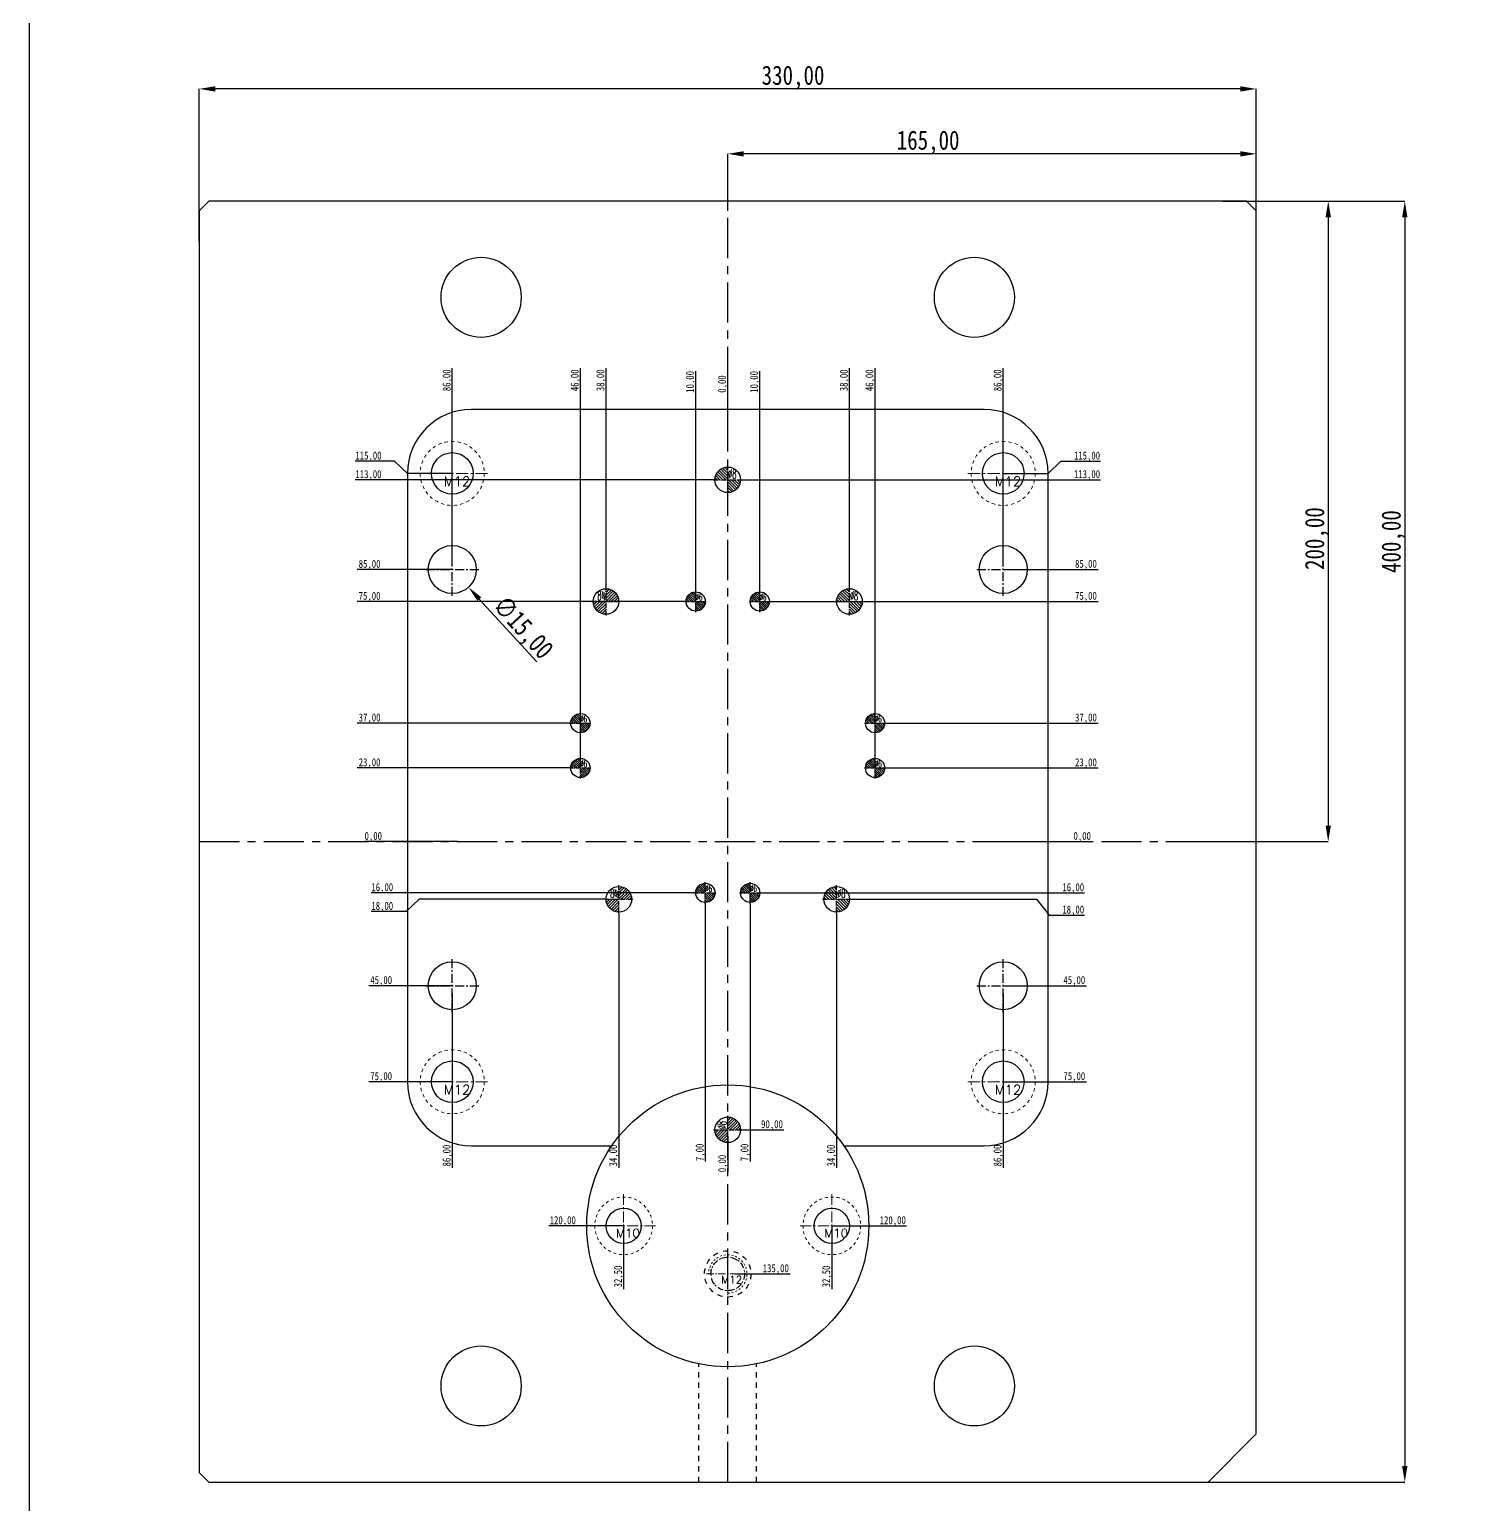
# Model space of a CAD drawing. Header units: millimetres. Extents: x 97 to 1722, y -6063 to 1553.
# Drawn here: x 563.7 to 1010.1, y -3022.4 to -2561.7 of the extents above; entities that cross this region are included whole.
import ezdxf
from ezdxf.enums import TextEntityAlignment as Align

# ---------------------------------------------------------------- set-up
doc = ezdxf.new("R2010")
doc.units = ezdxf.units.MM
doc.header["$LTSCALE"] = 16.335
doc.header["$PDMODE"] = 3
doc.header["$PDSIZE"] = 0.3125
doc.linetypes.add('CENTER', pattern=[0.6, 0.375, -0.075, 0.075, -0.075])
doc.linetypes.add('HIDDEN', pattern=[0.2, 0.1, -0.1])
doc.layers.get('0').update_dxf_attribs({"linetype": 'CONTINUOUS'})
doc.layers.get('Defpoints').update_dxf_attribs({"linetype": 'CONTINUOUS'})
doc.layers.add('DEFAULT_2', color=8, linetype='HIDDEN')
for name, color, linetype, lineweight in [('dim', 82, 'CONTINUOUS', 9), ('epin', 13, 'CONTINUOUS', 9), ('screw', 33, 'CONTINUOUS', 13)]:
    doc.layers.add(name, color=color, linetype=linetype, lineweight=lineweight)
doc.styles.get("Standard").update_dxf_attribs({"font": 'txt', "width": 0.8})
doc.styles.add('TXT', font='txt.shx', dxfattribs={"bigfont": 'gbcbig.shx'})
doc.styles.add('TXT05', font='txt.shx', dxfattribs={"width": 0.5, "bigfont": 'gbcbig.shx'})
doc.dimstyles.new('mold', dxfattribs={"dimtxt": 6, "dimasz": 5, "dimexe": 0, "dimexo": 0, "dimgap": 0, "dimtad": 1, "dimzin": 1, "dimtxsty": 'Standard', "dimcen": 0, "dimclrd": 4, "dimclre": 4, "dimclrt": 6, "dimazin": 0, "dimtfac": 1, "dimtofl": 0, "dimtmove": 0, "dimatfit": 3, "dimfxl": 0, "dimarcsym": 0})

# ---------------------------------------------------------------- blocks, each defined once
blk = doc.blocks.new('screw_m12_i')
at = {"layer": 'screw', "color": 1, "linetype": 'CENTER', "ltscale": 0.621977}
for p, q in [((0, -11), (0, 11)), ((-11, 0), (11, 0))]:
    blk.add_line(p, q, dxfattribs=at)
at = {"layer": 'screw', "color": 8, "linetype": 'HIDDEN', "ltscale": 0.621977}
blk.add_circle((0, 0), 10, dxfattribs=at)
at = {"layer": 'screw'}
blk.add_circle((0, 0), 6.5, dxfattribs=at)
at = {"layer": 'screw', "color": 6, "style": 'TXT'}
blk.add_text('M12', height=3, dxfattribs=at).set_placement((-2.6, -4))
blk = doc.blocks.new('screw_m10_i')
at = {"layer": 'screw', "color": 1, "linetype": 'CENTER', "ltscale": 0.55978}
for p, q in [((0, -9.9), (0, 9.9)), ((-9.9, 0), (9.9, 0))]:
    blk.add_line(p, q, dxfattribs=at)
at = {"layer": 'screw', "color": 8, "linetype": 'HIDDEN', "ltscale": 0.55978}
blk.add_circle((0, 0), 9, dxfattribs=at)
at = {"layer": 'screw', "color": 33}
blk.add_circle((0, 0), 5.5, dxfattribs=at)
at = {"layer": 'screw', "color": 6, "style": 'TXT'}
blk.add_text('M10', height=2.7, dxfattribs=at).set_placement((-2.34, -3.6))
blk = doc.blocks.new('screw_m12_g')
at = {"layer": 'screw', "color": 1, "linetype": 'CENTER', "ltscale": 0.373186}
for p, q in [((0, -6.6), (0, 6.6)), ((-6.6, 0), (6.6, 0))]:
    blk.add_line(p, q, dxfattribs=at)
at = {"layer": 'screw', "color": 33, "linetype": 'HIDDEN', "ltscale": 0.373186}
blk.add_circle((0, 0), 5.25, dxfattribs=at)
at = {"layer": 'screw', "color": 92, "linetype": 'HIDDEN', "ltscale": 0.373186}
blk.add_arc((0, 0), 6, 270, 180, dxfattribs=at)
at = {"layer": 'screw', "color": 6, "style": 'TXT'}
blk.add_text('M12', height=2.4, dxfattribs=at).set_placement((-2.04, -3))
blk = doc.blocks.new('*D347')
at = {"color": 4, "lineweight": -2}
for p, q in [((781.68, -2618.34), (781.68, -2600.54)), ((941.68, -2600.54), (786.68, -2600.54)), ((946.68, -2618.34), (946.68, -2600.54))]:
    blk.add_line(p, q, dxfattribs=at)
at = {"color": 4}
for points in [[(786.68, -2599.71), (786.68, -2601.37), (781.68, -2600.54)], [(941.68, -2599.71), (941.68, -2601.37), (946.68, -2600.54)]]:
    blk.add_solid(points, dxfattribs=at)
at = {"layer": 'Defpoints', "color": 0}
for p in [(781.68, -2600.54), (781.68, -2618.34), (946.68, -2618.34)]:
    blk.add_point(p, dxfattribs=at)
at = {"color": 6, "insert": (844.24, -2597.04), "char_height": 6, "attachment_point": 5}
blk.add_mtext('165,00', dxfattribs=at)
blk = doc.blocks.new('*D348')
at = {"color": 4, "lineweight": -2}
for p, q in [((936.16, -2615.34), (969.15, -2615.34)), ((969.15, -2620.34), (969.15, -2810.34)), ((927.32, -2815.34), (969.15, -2815.34))]:
    blk.add_line(p, q, dxfattribs=at)
at = {"color": 4}
for points in [[(968.32, -2620.34), (969.99, -2620.34), (969.15, -2615.34)], [(968.32, -2810.34), (969.99, -2810.34), (969.15, -2815.34)]]:
    blk.add_solid(points, dxfattribs=at)
at = {"layer": 'Defpoints', "color": 0}
for p in [(936.16, -2615.34), (927.32, -2815.34), (969.15, -2815.34)]:
    blk.add_point(p, dxfattribs=at)
at = {"color": 6, "insert": (965.65, -2720.7), "char_height": 6, "attachment_point": 5, "rotation": 90}
blk.add_mtext('200,00', dxfattribs=at)
blk = doc.blocks.new('*D349')
at = {"color": 4, "lineweight": -2}
for p, q in [((936.16, -2615.34), (993.05, -2615.34)), ((993.05, -2620.34), (993.05, -3010.34)), ((923.99, -3015.34), (993.05, -3015.34))]:
    blk.add_line(p, q, dxfattribs=at)
at = {"color": 4}
for points in [[(992.21, -2620.34), (993.88, -2620.34), (993.05, -2615.34)], [(992.21, -3010.34), (993.88, -3010.34), (993.05, -3015.34)]]:
    blk.add_solid(points, dxfattribs=at)
at = {"layer": 'Defpoints', "color": 0}
for p in [(936.16, -2615.34), (923.99, -3015.34), (993.05, -3015.34)]:
    blk.add_point(p, dxfattribs=at)
at = {"color": 6, "insert": (989.55, -2721.63), "char_height": 6, "attachment_point": 5, "rotation": 90}
blk.add_mtext('400,00', dxfattribs=at)
blk = doc.blocks.new('*D350')
at = {"color": 4, "lineweight": -2}
for p, q in [((616.68, -2627.9), (616.68, -2580.26)), ((941.68, -2580.26), (621.68, -2580.26)), ((946.68, -2627.9), (946.68, -2580.26))]:
    blk.add_line(p, q, dxfattribs=at)
at = {"color": 4}
for points in [[(621.68, -2579.43), (621.68, -2581.09), (616.68, -2580.26)], [(941.68, -2579.43), (941.68, -2581.09), (946.68, -2580.26)]]:
    blk.add_solid(points, dxfattribs=at)
at = {"layer": 'Defpoints', "color": 0}
for p in [(616.68, -2580.26), (616.68, -2627.9), (946.68, -2627.9)]:
    blk.add_point(p, dxfattribs=at)
at = {"color": 6, "insert": (802.07, -2576.76), "char_height": 6, "attachment_point": 5}
blk.add_mtext('330,00', dxfattribs=at)
blk = doc.blocks.new('epin_ejp_6')
at = {"layer": 'epin'}
h = blk.add_hatch(dxfattribs=at)
h.set_pattern_fill('_ANSI31', color=123, scale=0.15, angle=90, style=0)
h.set_pattern_definition([(135, (-366.39746, 120.5987), (-0.3367596, -0.3367596), [])])
h.paths.add_polyline_path([(0, 3, 0.4142136), (-3, 0), (0, 0)])
h.paths.add_polyline_path([(3, 0), (0, 0), (0, -3, 0.4142136)])
at = {"layer": 'epin', "color": 1, "linetype": 'CENTER', "ltscale": 0.186593}
for p, q in [((-3.3, 0), (3.3, 0)), ((0, -3.3), (0, 3.3))]:
    blk.add_line(p, q, dxfattribs=at)
at = {"layer": 'epin'}
blk.add_circle((0, 0), 3, dxfattribs=at)
at = {"layer": 'epin', "color": 6, "style": 'TXT05', "width": 0.5}
blk.add_text('%%c6', height=2.1, dxfattribs=at).set_placement((0.995, 1.35), align=Align.MIDDLE)
blk = doc.blocks.new('epin_ejp_8')
at = {"layer": 'epin'}
h = blk.add_hatch(dxfattribs=at)
h.set_pattern_fill('_ANSI31', color=123, scale=0.2, angle=90, style=0)
h.set_pattern_definition([(135, (-2379.60465, -763.0214), (-0.4490128, -0.4490128), [])])
h.paths.add_polyline_path([(0, 4, 0.414214), (-4, 0), (0, 0)])
h.paths.add_polyline_path([(4, 0), (0, 0), (0, -4, 0.414214)])
at = {"layer": 'epin', "color": 1, "linetype": 'CENTER', "ltscale": 0.248791}
for p, q in [((-4.4, 0), (4.4, 0)), ((0, -4.4), (0, 4.4))]:
    blk.add_line(p, q, dxfattribs=at)
at = {"layer": 'epin'}
blk.add_circle((0, 0), 4, dxfattribs=at)
at = {"layer": 'epin', "color": 6, "style": 'TXT05', "width": 0.5}
blk.add_text('%%c8', height=2.8, dxfattribs=at).set_placement((0.16, 0.4))
blk = doc.blocks.new('*D472')
at = {"layer": 'Defpoints', "color": 0}
for p in [(781.68, -2815.34), (866.1, -2815.34), (889.68, -2815.34)]:
    blk.add_point(p, dxfattribs=at)
at = {"layer": 'dim', "color": 4, "lineweight": -2}
blk.add_line((866.1, -2815.34), (895.01, -2815.34), dxfattribs=at)
at = {"layer": 'dim', "color": 6, "insert": (892.34, -2813.89), "char_height": 2.5, "attachment_point": 5}
blk.add_mtext('0,00', dxfattribs=at)
blk = doc.blocks.new('*D473')
at = {"layer": 'Defpoints', "color": 0}
for p in [(830.98, -2792.34), (889.68, -2792.34), (781.68, -2815.34)]:
    blk.add_point(p, dxfattribs=at)
at = {"layer": 'dim', "color": 4, "lineweight": -2}
blk.add_line((830.98, -2792.34), (897.34, -2792.34), dxfattribs=at)
at = {"layer": 'dim', "color": 6, "insert": (893.51, -2790.89), "char_height": 2.5, "attachment_point": 5}
blk.add_mtext('23,00', dxfattribs=at)
blk = doc.blocks.new('*D474')
at = {"layer": 'Defpoints', "color": 0}
for p in [(830.98, -2778.34), (889.68, -2778.34), (781.68, -2815.34)]:
    blk.add_point(p, dxfattribs=at)
at = {"layer": 'dim', "color": 4, "lineweight": -2}
blk.add_line((830.98, -2778.34), (897.34, -2778.34), dxfattribs=at)
at = {"layer": 'dim', "color": 6, "insert": (893.51, -2776.89), "char_height": 2.5, "attachment_point": 5}
blk.add_mtext('37,00', dxfattribs=at)
blk = doc.blocks.new('*D475')
at = {"layer": 'Defpoints', "color": 0}
for p in [(794.98, -2740.34), (889.68, -2740.34), (781.68, -2815.34)]:
    blk.add_point(p, dxfattribs=at)
at = {"layer": 'dim', "color": 4, "lineweight": -2}
blk.add_line((794.98, -2740.34), (897.34, -2740.34), dxfattribs=at)
at = {"layer": 'dim', "color": 6, "insert": (893.51, -2738.89), "char_height": 2.5, "attachment_point": 5}
blk.add_mtext('75,00', dxfattribs=at)
blk = doc.blocks.new('*D476')
at = {"layer": 'Defpoints', "color": 0}
for p in [(867.68, -2730.34), (889.68, -2730.34), (781.68, -2815.34)]:
    blk.add_point(p, dxfattribs=at)
at = {"layer": 'dim', "color": 4, "lineweight": -2}
blk.add_line((867.68, -2730.34), (897.34, -2730.34), dxfattribs=at)
at = {"layer": 'dim', "color": 6, "insert": (893.51, -2728.89), "char_height": 2.5, "attachment_point": 5}
blk.add_mtext('85,00', dxfattribs=at)
blk = doc.blocks.new('*D477')
at = {"layer": 'Defpoints', "color": 0}
for p in [(786.08, -2702.34), (889.68, -2702.34), (781.68, -2815.34)]:
    blk.add_point(p, dxfattribs=at)
at = {"layer": 'dim', "color": 4, "lineweight": -2}
blk.add_line((786.08, -2702.34), (898.01, -2702.34), dxfattribs=at)
at = {"layer": 'dim', "color": 6, "insert": (893.84, -2700.89), "char_height": 2.5, "attachment_point": 5}
blk.add_mtext('113,00', dxfattribs=at)
blk = doc.blocks.new('*D478')
at = {"layer": 'Defpoints', "color": 0}
for p in [(889.68, -2696.55), (867.68, -2700.34), (781.68, -2815.34)]:
    blk.add_point(p, dxfattribs=at)
at = {"layer": 'dim', "color": 4, "lineweight": -2}
for p, q in [((881.68, -2700.34), (885.68, -2696.55)), ((885.68, -2696.55), (898.01, -2696.55)), ((867.68, -2700.34), (881.68, -2700.34))]:
    blk.add_line(p, q, dxfattribs=at)
at = {"layer": 'dim', "color": 6, "insert": (893.84, -2695.09), "char_height": 2.5, "attachment_point": 5}
blk.add_mtext('115,00', dxfattribs=at)
blk = doc.blocks.new('*D479')
at = {"layer": 'Defpoints', "color": 0}
for p in [(781.68, -2815.34), (791.98, -2831.34), (886.04, -2831.34)]:
    blk.add_point(p, dxfattribs=at)
at = {"layer": 'dim', "color": 4, "lineweight": -2}
blk.add_line((791.98, -2831.34), (893.04, -2831.34), dxfattribs=at)
at = {"layer": 'dim', "color": 6, "insert": (889.54, -2829.89), "char_height": 2.5, "attachment_point": 5}
blk.add_mtext('16,00', dxfattribs=at)
blk = doc.blocks.new('*D480')
at = {"layer": 'Defpoints', "color": 0}
for p in [(781.68, -2815.34), (820.08, -2833.34), (886.04, -2838.33)]:
    blk.add_point(p, dxfattribs=at)
at = {"layer": 'dim', "color": 4, "lineweight": -2}
for p, q in [((820.08, -2833.34), (878.04, -2833.34)), ((878.04, -2833.34), (882.04, -2838.33)), ((882.04, -2838.33), (893.04, -2838.33))]:
    blk.add_line(p, q, dxfattribs=at)
at = {"layer": 'dim', "color": 6, "insert": (889.54, -2836.87), "char_height": 2.5, "attachment_point": 5}
blk.add_mtext('18,00', dxfattribs=at)
blk = doc.blocks.new('*D481')
at = {"layer": 'Defpoints', "color": 0}
for p in [(781.68, -2815.34), (867.68, -2860.34), (886.04, -2860.34)]:
    blk.add_point(p, dxfattribs=at)
at = {"layer": 'dim', "color": 4, "lineweight": -2}
blk.add_line((867.68, -2860.34), (893.71, -2860.34), dxfattribs=at)
at = {"layer": 'dim', "color": 6, "insert": (889.88, -2858.89), "char_height": 2.5, "attachment_point": 5}
blk.add_mtext('45,00', dxfattribs=at)
blk = doc.blocks.new('*D482')
at = {"layer": 'Defpoints', "color": 0}
for p in [(781.68, -2815.34), (867.68, -2890.34), (886.04, -2890.34)]:
    blk.add_point(p, dxfattribs=at)
at = {"layer": 'dim', "color": 4, "lineweight": -2}
blk.add_line((867.68, -2890.34), (893.71, -2890.34), dxfattribs=at)
at = {"layer": 'dim', "color": 6, "insert": (889.88, -2888.89), "char_height": 2.5, "attachment_point": 5}
blk.add_mtext('75,00', dxfattribs=at)
blk = doc.blocks.new('*D483')
at = {"layer": 'Defpoints', "color": 0}
for p in [(781.68, -2815.34), (786.08, -2905.34), (791.83, -2905.34)]:
    blk.add_point(p, dxfattribs=at)
at = {"layer": 'dim', "color": 4, "lineweight": -2}
blk.add_line((786.08, -2905.34), (799.16, -2905.34), dxfattribs=at)
at = {"layer": 'dim', "color": 6, "insert": (795.49, -2903.89), "char_height": 2.5, "attachment_point": 5}
blk.add_mtext('90,00', dxfattribs=at)
blk = doc.blocks.new('*D484')
at = {"layer": 'Defpoints', "color": 0}
for p in [(781.68, -2815.34), (781.68, -2907.34), (781.68, -2913.2)]:
    blk.add_point(p, dxfattribs=at)
at = {"layer": 'dim', "color": 4, "lineweight": -2}
blk.add_line((781.68, -2907.34), (781.68, -2918.53), dxfattribs=at)
at = {"layer": 'dim', "color": 6, "insert": (780.22, -2915.87), "char_height": 2.5, "attachment_point": 5, "rotation": 90}
blk.add_mtext('0,00', dxfattribs=at)
blk = doc.blocks.new('*D485')
at = {"layer": 'Defpoints', "color": 0}
for p in [(781.68, -2815.34), (814.18, -2935.34), (828.86, -2935.34)]:
    blk.add_point(p, dxfattribs=at)
at = {"layer": 'dim', "color": 4, "lineweight": -2}
blk.add_line((814.18, -2935.34), (837.53, -2935.34), dxfattribs=at)
at = {"layer": 'dim', "color": 6, "insert": (833.19, -2933.89), "char_height": 2.5, "attachment_point": 5}
blk.add_mtext('120,00', dxfattribs=at)
blk = doc.blocks.new('*D486')
at = {"layer": 'Defpoints', "color": 0}
for p in [(781.68, -2815.34), (814.18, -2935.34), (814.18, -2947.14)]:
    blk.add_point(p, dxfattribs=at)
at = {"layer": 'dim', "color": 4, "lineweight": -2}
blk.add_line((814.18, -2935.34), (814.18, -2955.14), dxfattribs=at)
at = {"layer": 'dim', "color": 6, "insert": (812.72, -2951.14), "char_height": 2.5, "attachment_point": 5, "rotation": 90}
blk.add_mtext('32,50', dxfattribs=at)
blk = doc.blocks.new('*D487')
at = {"layer": 'Defpoints', "color": 0}
for p in [(781.68, -2815.34), (784.01, -2950.34), (792.18, -2950.34)]:
    blk.add_point(p, dxfattribs=at)
at = {"layer": 'dim', "color": 4, "lineweight": -2}
blk.add_line((784.01, -2950.34), (801.18, -2950.34), dxfattribs=at)
at = {"layer": 'dim', "color": 6, "insert": (796.68, -2948.89), "char_height": 2.5, "attachment_point": 5}
blk.add_mtext('135,00', dxfattribs=at)
blk = doc.blocks.new('*D488')
at = {"layer": 'Defpoints', "color": 0}
for p in [(781.68, -2815.34), (788.68, -2834.64), (788.68, -2909.55)]:
    blk.add_point(p, dxfattribs=at)
at = {"layer": 'dim', "color": 4, "lineweight": -2}
blk.add_line((788.68, -2834.64), (788.68, -2915.22), dxfattribs=at)
at = {"layer": 'dim', "color": 6, "insert": (787.22, -2912.39), "char_height": 2.5, "attachment_point": 5, "rotation": 90}
blk.add_mtext('7,00', dxfattribs=at)
blk = doc.blocks.new('*D489')
at = {"layer": 'Defpoints', "color": 0}
for p in [(781.68, -2815.34), (815.68, -2837.74), (815.68, -2909.55)]:
    blk.add_point(p, dxfattribs=at)
at = {"layer": 'dim', "color": 4, "lineweight": -2}
blk.add_line((815.68, -2837.74), (815.68, -2917.22), dxfattribs=at)
at = {"layer": 'dim', "color": 6, "insert": (814.22, -2913.39), "char_height": 2.5, "attachment_point": 5, "rotation": 90}
blk.add_mtext('34,00', dxfattribs=at)
blk = doc.blocks.new('*D490')
at = {"layer": 'Defpoints', "color": 0}
for p in [(781.68, -2815.34), (867.68, -2862.78), (867.68, -2909.55)]:
    blk.add_point(p, dxfattribs=at)
at = {"layer": 'dim', "color": 4, "lineweight": -2}
blk.add_line((867.68, -2862.78), (867.68, -2917.22), dxfattribs=at)
at = {"layer": 'dim', "color": 6, "insert": (866.22, -2913.39), "char_height": 2.5, "attachment_point": 5, "rotation": 90}
blk.add_mtext('86,00', dxfattribs=at)
blk = doc.blocks.new('*D491')
at = {"layer": 'Defpoints', "color": 0}
for p in [(781.68, -2675.1), (781.68, -2690.87), (781.68, -2815.34)]:
    blk.add_point(p, dxfattribs=at)
at = {"layer": 'dim', "color": 4, "lineweight": -2}
blk.add_line((781.68, -2690.87), (781.68, -2669.76), dxfattribs=at)
at = {"layer": 'dim', "color": 6, "insert": (780.22, -2672.43), "char_height": 2.5, "attachment_point": 5, "rotation": 90}
blk.add_mtext('0,00', dxfattribs=at)
blk = doc.blocks.new('*D492')
at = {"layer": 'Defpoints', "color": 0}
for p in [(791.68, -2675.1), (791.68, -2737.04), (781.68, -2815.34)]:
    blk.add_point(p, dxfattribs=at)
at = {"layer": 'dim', "color": 4, "lineweight": -2}
blk.add_line((791.68, -2737.04), (791.68, -2668.43), dxfattribs=at)
at = {"layer": 'dim', "color": 6, "insert": (790.22, -2671.76), "char_height": 2.5, "attachment_point": 5, "rotation": 90}
blk.add_mtext('10,00', dxfattribs=at)
blk = doc.blocks.new('*D493')
at = {"layer": 'Defpoints', "color": 0}
for p in [(819.68, -2675.1), (819.68, -2735.94), (781.68, -2815.34)]:
    blk.add_point(p, dxfattribs=at)
at = {"layer": 'dim', "color": 4, "lineweight": -2}
blk.add_line((819.68, -2735.94), (819.68, -2667.43), dxfattribs=at)
at = {"layer": 'dim', "color": 6, "insert": (818.22, -2671.26), "char_height": 2.5, "attachment_point": 5, "rotation": 90}
blk.add_mtext('38,00', dxfattribs=at)
blk = doc.blocks.new('*D494')
at = {"layer": 'Defpoints', "color": 0}
for p in [(827.68, -2675.1), (827.68, -2789.04), (781.68, -2815.34)]:
    blk.add_point(p, dxfattribs=at)
at = {"layer": 'dim', "color": 4, "lineweight": -2}
blk.add_line((827.68, -2789.04), (827.68, -2667.43), dxfattribs=at)
at = {"layer": 'dim', "color": 6, "insert": (826.22, -2671.26), "char_height": 2.5, "attachment_point": 5, "rotation": 90}
blk.add_mtext('46,00', dxfattribs=at)
blk = doc.blocks.new('*D495')
at = {"layer": 'Defpoints', "color": 0}
for p in [(867.68, -2675.1), (867.68, -2727.04), (781.68, -2815.34)]:
    blk.add_point(p, dxfattribs=at)
at = {"layer": 'dim', "color": 4, "lineweight": -2}
blk.add_line((867.68, -2727.04), (867.68, -2667.43), dxfattribs=at)
at = {"layer": 'dim', "color": 6, "insert": (866.22, -2671.26), "char_height": 2.5, "attachment_point": 5, "rotation": 90}
blk.add_mtext('86,00', dxfattribs=at)
blk = doc.blocks.new('*D498')
at = {"layer": 'Defpoints', "color": 0}
for p in [(673.69, -2815.34), (697.26, -2815.34), (781.68, -2815.34)]:
    blk.add_point(p, dxfattribs=at)
at = {"layer": 'dim', "color": 4, "lineweight": -2}
blk.add_line((697.26, -2815.34), (668.36, -2815.34), dxfattribs=at)
at = {"layer": 'dim', "color": 6, "insert": (671.02, -2813.89), "char_height": 2.5, "attachment_point": 5}
blk.add_mtext('0,00', dxfattribs=at)
blk = doc.blocks.new('*D510')
at = {"layer": 'Defpoints', "color": 0}
for p in [(673.69, -2792.34), (732.38, -2792.34), (781.68, -2815.34)]:
    blk.add_point(p, dxfattribs=at)
at = {"layer": 'dim', "color": 4, "lineweight": -2}
blk.add_line((732.38, -2792.34), (666.02, -2792.34), dxfattribs=at)
at = {"layer": 'dim', "color": 6, "insert": (669.86, -2790.89), "char_height": 2.5, "attachment_point": 5}
blk.add_mtext('23,00', dxfattribs=at)
blk = doc.blocks.new('*D511')
at = {"layer": 'Defpoints', "color": 0}
for p in [(673.69, -2778.34), (732.38, -2778.34), (781.68, -2815.34)]:
    blk.add_point(p, dxfattribs=at)
at = {"layer": 'dim', "color": 4, "lineweight": -2}
blk.add_line((732.38, -2778.34), (666.02, -2778.34), dxfattribs=at)
at = {"layer": 'dim', "color": 6, "insert": (669.86, -2776.89), "char_height": 2.5, "attachment_point": 5}
blk.add_mtext('37,00', dxfattribs=at)
blk = doc.blocks.new('*D512')
at = {"layer": 'Defpoints', "color": 0}
for p in [(673.69, -2740.34), (768.38, -2740.34), (781.68, -2815.34)]:
    blk.add_point(p, dxfattribs=at)
at = {"layer": 'dim', "color": 4, "lineweight": -2}
blk.add_line((768.38, -2740.34), (666.02, -2740.34), dxfattribs=at)
at = {"layer": 'dim', "color": 6, "insert": (669.86, -2738.89), "char_height": 2.5, "attachment_point": 5}
blk.add_mtext('75,00', dxfattribs=at)
blk = doc.blocks.new('*D513')
at = {"layer": 'Defpoints', "color": 0}
for p in [(673.69, -2730.34), (695.68, -2730.34), (781.68, -2815.34)]:
    blk.add_point(p, dxfattribs=at)
at = {"layer": 'dim', "color": 4, "lineweight": -2}
blk.add_line((695.68, -2730.34), (666.02, -2730.34), dxfattribs=at)
at = {"layer": 'dim', "color": 6, "insert": (669.86, -2728.89), "char_height": 2.5, "attachment_point": 5}
blk.add_mtext('85,00', dxfattribs=at)
blk = doc.blocks.new('*D499')
at = {"layer": 'Defpoints', "color": 0}
for p in [(673.69, -2702.34), (777.28, -2702.34), (781.68, -2815.34)]:
    blk.add_point(p, dxfattribs=at)
at = {"layer": 'dim', "color": 4, "lineweight": -2}
blk.add_line((777.28, -2702.34), (665.36, -2702.34), dxfattribs=at)
at = {"layer": 'dim', "color": 6, "insert": (669.52, -2700.89), "char_height": 2.5, "attachment_point": 5}
blk.add_mtext('113,00', dxfattribs=at)
blk = doc.blocks.new('*D500')
at = {"layer": 'Defpoints', "color": 0}
for p in [(673.69, -2696.55), (695.68, -2700.34), (781.68, -2815.34)]:
    blk.add_point(p, dxfattribs=at)
at = {"layer": 'dim', "color": 4, "lineweight": -2}
for p, q in [((677.69, -2696.55), (665.36, -2696.55)), ((681.69, -2700.34), (677.69, -2696.55)), ((695.68, -2700.34), (681.69, -2700.34))]:
    blk.add_line(p, q, dxfattribs=at)
at = {"layer": 'dim', "color": 6, "insert": (669.52, -2695.09), "char_height": 2.5, "attachment_point": 5}
blk.add_mtext('115,00', dxfattribs=at)
blk = doc.blocks.new('*D496')
at = {"layer": 'Defpoints', "color": 0}
for p in [(781.68, -2815.34), (677.32, -2831.34), (771.38, -2831.34)]:
    blk.add_point(p, dxfattribs=at)
at = {"layer": 'dim', "color": 4, "lineweight": -2}
blk.add_line((771.38, -2831.34), (670.32, -2831.34), dxfattribs=at)
at = {"layer": 'dim', "color": 6, "insert": (673.82, -2829.89), "char_height": 2.5, "attachment_point": 5}
blk.add_mtext('16,00', dxfattribs=at)
blk = doc.blocks.new('*D501')
at = {"layer": 'Defpoints', "color": 0}
for p in [(781.68, -2815.34), (677.32, -2837.19), (743.28, -2833.34)]:
    blk.add_point(p, dxfattribs=at)
at = {"layer": 'dim', "color": 4, "lineweight": -2}
for p, q in [((681.32, -2837.19), (670.32, -2837.19)), ((685.32, -2833.34), (681.32, -2837.19)), ((743.28, -2833.34), (685.32, -2833.34))]:
    blk.add_line(p, q, dxfattribs=at)
at = {"layer": 'dim', "color": 6, "insert": (673.82, -2835.73), "char_height": 2.5, "attachment_point": 5}
blk.add_mtext('18,00', dxfattribs=at)
blk = doc.blocks.new('*D502')
at = {"layer": 'Defpoints', "color": 0}
for p in [(781.68, -2815.34), (677.32, -2860.34), (695.68, -2860.34)]:
    blk.add_point(p, dxfattribs=at)
at = {"layer": 'dim', "color": 4, "lineweight": -2}
blk.add_line((695.68, -2860.34), (669.66, -2860.34), dxfattribs=at)
at = {"layer": 'dim', "color": 6, "insert": (673.49, -2858.89), "char_height": 2.5, "attachment_point": 5}
blk.add_mtext('45,00', dxfattribs=at)
blk = doc.blocks.new('*D503')
at = {"layer": 'Defpoints', "color": 0}
for p in [(781.68, -2815.34), (677.32, -2890.34), (695.68, -2890.34)]:
    blk.add_point(p, dxfattribs=at)
at = {"layer": 'dim', "color": 4, "lineweight": -2}
blk.add_line((695.68, -2890.34), (669.66, -2890.34), dxfattribs=at)
at = {"layer": 'dim', "color": 6, "insert": (673.49, -2888.89), "char_height": 2.5, "attachment_point": 5}
blk.add_mtext('75,00', dxfattribs=at)
blk = doc.blocks.new('*D497')
at = {"layer": 'Defpoints', "color": 0}
for p in [(781.68, -2815.34), (774.68, -2834.64), (774.68, -2909.55)]:
    blk.add_point(p, dxfattribs=at)
at = {"layer": 'dim', "color": 4, "lineweight": -2}
blk.add_line((774.68, -2834.64), (774.68, -2915.22), dxfattribs=at)
at = {"layer": 'dim', "color": 6, "insert": (773.22, -2912.39), "char_height": 2.5, "attachment_point": 5, "rotation": 90}
blk.add_mtext('7,00', dxfattribs=at)
blk = doc.blocks.new('*D504')
at = {"layer": 'Defpoints', "color": 0}
for p in [(781.68, -2815.34), (747.68, -2837.74), (747.68, -2909.55)]:
    blk.add_point(p, dxfattribs=at)
at = {"layer": 'dim', "color": 4, "lineweight": -2}
blk.add_line((747.68, -2837.74), (747.68, -2917.22), dxfattribs=at)
at = {"layer": 'dim', "color": 6, "insert": (746.22, -2913.39), "char_height": 2.5, "attachment_point": 5, "rotation": 90}
blk.add_mtext('34,00', dxfattribs=at)
blk = doc.blocks.new('*D505')
at = {"layer": 'Defpoints', "color": 0}
for p in [(781.68, -2815.34), (695.68, -2862.78), (695.68, -2909.55)]:
    blk.add_point(p, dxfattribs=at)
at = {"layer": 'dim', "color": 4, "lineweight": -2}
blk.add_line((695.68, -2862.78), (695.68, -2917.22), dxfattribs=at)
at = {"layer": 'dim', "color": 6, "insert": (694.22, -2913.39), "char_height": 2.5, "attachment_point": 5, "rotation": 90}
blk.add_mtext('86,00', dxfattribs=at)
blk = doc.blocks.new('*D506')
at = {"layer": 'Defpoints', "color": 0}
for p in [(771.68, -2675.1), (771.68, -2737.04), (781.68, -2815.34)]:
    blk.add_point(p, dxfattribs=at)
at = {"layer": 'dim', "color": 4, "lineweight": -2}
blk.add_line((771.68, -2737.04), (771.68, -2668.43), dxfattribs=at)
at = {"layer": 'dim', "color": 6, "insert": (770.22, -2671.76), "char_height": 2.5, "attachment_point": 5, "rotation": 90}
blk.add_mtext('10,00', dxfattribs=at)
blk = doc.blocks.new('*D507')
at = {"layer": 'Defpoints', "color": 0}
for p in [(743.68, -2675.1), (743.68, -2735.94), (781.68, -2815.34)]:
    blk.add_point(p, dxfattribs=at)
at = {"layer": 'dim', "color": 4, "lineweight": -2}
blk.add_line((743.68, -2735.94), (743.68, -2667.43), dxfattribs=at)
at = {"layer": 'dim', "color": 6, "insert": (742.22, -2671.26), "char_height": 2.5, "attachment_point": 5, "rotation": 90}
blk.add_mtext('38,00', dxfattribs=at)
blk = doc.blocks.new('*D508')
at = {"layer": 'Defpoints', "color": 0}
for p in [(735.68, -2675.1), (735.68, -2789.04), (781.68, -2815.34)]:
    blk.add_point(p, dxfattribs=at)
at = {"layer": 'dim', "color": 4, "lineweight": -2}
blk.add_line((735.68, -2789.04), (735.68, -2667.43), dxfattribs=at)
at = {"layer": 'dim', "color": 6, "insert": (734.22, -2671.26), "char_height": 2.5, "attachment_point": 5, "rotation": 90}
blk.add_mtext('46,00', dxfattribs=at)
blk = doc.blocks.new('*D509')
at = {"layer": 'Defpoints', "color": 0}
for p in [(695.68, -2675.1), (695.68, -2727.04), (781.68, -2815.34)]:
    blk.add_point(p, dxfattribs=at)
at = {"layer": 'dim', "color": 4, "lineweight": -2}
blk.add_line((695.68, -2727.04), (695.68, -2667.43), dxfattribs=at)
at = {"layer": 'dim', "color": 6, "insert": (694.22, -2671.26), "char_height": 2.5, "attachment_point": 5, "rotation": 90}
blk.add_mtext('86,00', dxfattribs=at)
blk = doc.blocks.new('*D514')
at = {"layer": 'Defpoints', "color": 0}
for p in [(781.68, -2815.34), (734.5, -2935.34), (749.18, -2935.34)]:
    blk.add_point(p, dxfattribs=at)
at = {"layer": 'dim', "color": 4, "lineweight": -2}
blk.add_line((749.18, -2935.34), (725.84, -2935.34), dxfattribs=at)
at = {"layer": 'dim', "color": 6, "insert": (730.17, -2933.89), "char_height": 2.5, "attachment_point": 5}
blk.add_mtext('120,00', dxfattribs=at)
blk = doc.blocks.new('*D515')
at = {"layer": 'Defpoints', "color": 0}
for p in [(781.68, -2815.34), (749.18, -2935.34), (749.18, -2947.14)]:
    blk.add_point(p, dxfattribs=at)
at = {"layer": 'dim', "color": 4, "lineweight": -2}
blk.add_line((749.18, -2935.34), (749.18, -2955.14), dxfattribs=at)
at = {"layer": 'dim', "color": 6, "insert": (747.72, -2951.14), "char_height": 2.5, "attachment_point": 5, "rotation": 90}
blk.add_mtext('32,50', dxfattribs=at)
blk = doc.blocks.new('*D516')
at = {"color": 4, "lineweight": -2}
blk.add_line((722.05, -2759.22), (704.11, -2739.58), dxfattribs=at)
at = {"color": 4}
blk.add_solid([(704.73, -2739.01), (703.5, -2740.14), (700.74, -2735.88)], dxfattribs=at)
at = {"layer": 'Defpoints', "color": 0}
for p in [(690.63, -2724.81), (700.74, -2735.88)]:
    blk.add_point(p, dxfattribs=at)
at = {"color": 6, "insert": (717.35, -2748.88), "char_height": 6, "attachment_point": 5, "rotation": 312.3994}
blk.add_mtext('∅15,00', dxfattribs=at)

msp = doc.modelspace()

# ---------------------------------------------------------------- linework, layer by layer
at = {"color": 7, "linetype": 'Continuous'}
for p, q in [((619.683, -2615.345), (616.683, -2618.345)), ((943.683, -2615.345), (619.683, -2615.345)), ((946.683, -2618.345), (943.683, -2615.345)), ((616.683, -2618.345), (616.683, -3012.345)), ((946.683, -3000.345), (946.683, -2618.345)), ((861.683, -2680.345), (701.683, -2680.345)), ((681.683, -2700.345), (681.683, -2890.345)), ((881.683, -2890.345), (881.683, -2700.345)), ((701.683, -2910.345), (745.439, -2910.345)), ((817.927, -2910.345), (861.683, -2910.345)), ((931.683, -3015.345), (946.683, -3000.345)), ((616.683, -3012.345), (619.683, -3015.345)), ((619.683, -3015.345), (931.683, -3015.345))]:
    msp.add_line(p, q, dxfattribs=at)
at = {"color": 1, "linetype": 'CENTER', "ltscale": 2.052525}
for p, q in [((781.683, -3015.345), (781.683, -2615.345)), ((616.683, -2815.345), (946.683, -2815.345))]:
    msp.add_line(p, q, dxfattribs=at)
at = {"color": 1, "linetype": 'CENTER', "ltscale": 0.248791}
for p, q in [((781.683, -2706.745), (781.683, -2697.945)), ((777.283, -2702.345), (786.083, -2702.345)), ((743.683, -2744.745), (743.683, -2735.945)), ((819.683, -2744.745), (819.683, -2735.945)), ((739.283, -2740.345), (748.083, -2740.345)), ((815.283, -2740.345), (824.083, -2740.345)), ((747.683, -2837.745), (747.683, -2828.945)), ((815.683, -2837.745), (815.683, -2828.945)), ((743.283, -2833.345), (752.083, -2833.345)), ((811.283, -2833.345), (820.083, -2833.345)), ((781.683, -2909.745), (781.683, -2900.945)), ((777.283, -2905.345), (786.083, -2905.345))]:
    msp.add_line(p, q, dxfattribs=at)
at = {"color": 1, "linetype": 'CENTER', "ltscale": 0.466483}
for p, q in [((695.683, -2738.595), (695.683, -2722.095)), ((867.683, -2738.595), (867.683, -2722.095)), ((687.433, -2730.345), (703.933, -2730.345)), ((859.433, -2730.345), (875.933, -2730.345)), ((695.683, -2868.595), (695.683, -2852.095)), ((867.683, -2868.595), (867.683, -2852.095)), ((687.433, -2860.345), (703.933, -2860.345)), ((859.433, -2860.345), (875.933, -2860.345))]:
    msp.add_line(p, q, dxfattribs=at)
at = {"color": 1, "linetype": 'CENTER', "ltscale": 0.186593}
for p, q in [((768.383, -2740.345), (774.983, -2740.345)), ((771.683, -2743.645), (771.683, -2737.045)), ((788.383, -2740.345), (794.983, -2740.345)), ((791.683, -2743.645), (791.683, -2737.045)), ((735.683, -2781.645), (735.683, -2775.045)), ((827.683, -2781.645), (827.683, -2775.045)), ((732.383, -2778.345), (738.983, -2778.345)), ((824.383, -2778.345), (830.983, -2778.345)), ((735.683, -2795.645), (735.683, -2789.045)), ((827.683, -2795.645), (827.683, -2789.045)), ((732.383, -2792.345), (738.983, -2792.345)), ((824.383, -2792.345), (830.983, -2792.345)), ((774.683, -2834.645), (774.683, -2828.045)), ((788.683, -2834.645), (788.683, -2828.045)), ((771.383, -2831.345), (777.983, -2831.345)), ((785.383, -2831.345), (791.983, -2831.345))]:
    msp.add_line(p, q, dxfattribs=at)
msp.add_lwpolyline([(563.696, -2532.109), (1248.08, -2532.109), (1248.08, -3263.703), (563.696, -3263.703)], close=True)
at = {"color": 7, "linetype": 'Continuous'}
for centre, radius in [((704.683, -2645.345), 12.5), ((858.683, -2645.345), 12.5), ((695.683, -2700.345), 6.5), ((867.683, -2700.345), 6.5), ((781.683, -2702.345), 4), ((695.683, -2730.345), 7.5), ((867.683, -2730.345), 7.5), ((743.683, -2740.345), 4), ((771.683, -2740.345), 3), ((791.683, -2740.345), 3), ((819.683, -2740.345), 4), ((735.683, -2778.345), 3), ((827.683, -2778.345), 3), ((735.683, -2792.345), 3), ((827.683, -2792.345), 3), ((774.683, -2831.345), 3), ((788.683, -2831.345), 3), ((747.683, -2833.345), 4), ((815.683, -2833.345), 4), ((695.683, -2860.345), 7.5), ((867.683, -2860.345), 7.5), ((695.683, -2890.345), 6.5), ((867.683, -2890.345), 6.5), ((781.683, -2935.345), 44.03), ((781.683, -2905.345), 4), ((749.183, -2935.345), 5.5), ((814.183, -2935.345), 5.5), ((704.683, -2985.345), 12.5), ((858.683, -2985.345), 12.5)]:
    msp.add_circle(centre, radius, dxfattribs=at)
for centre, start, end in [((701.683, -2700.345), 90, 180), ((861.683, -2700.345), 0, 90), ((701.683, -2890.345), 180, 270), ((861.683, -2890.345), 270, 0)]:
    msp.add_arc(centre, 20, start, end, dxfattribs=at)
at = {"layer": 'DEFAULT_2', "color": 8, "linetype": 'HIDDEN'}
for p, q in [((772.683, -3015.345), (772.683, -2978.445)), ((790.683, -3015.345), (790.683, -2978.445))]:
    msp.add_line(p, q, dxfattribs=at)
for radius in [7.25, 5.25]:
    msp.add_circle((781.683, -2950.345), radius, dxfattribs=at)

# ---------------------------------------------------------------- block references
at = {"layer": 'epin'}
for name, p in [('epin_ejp_8', (781.683, -2702.345)), ('epin_ejp_8', (819.683, -2740.345)), ('epin_ejp_6', (771.683, -2740.345)), ('epin_ejp_6', (791.683, -2740.345)), ('epin_ejp_6', (735.683, -2778.345)), ('epin_ejp_6', (827.683, -2778.345)), ('epin_ejp_6', (735.683, -2792.345)), ('epin_ejp_6', (827.683, -2792.345)), ('epin_ejp_6', (774.683, -2831.345)), ('epin_ejp_6', (788.683, -2831.345)), ('epin_ejp_8', (815.683, -2833.345))]:
    msp.add_blockref(name, p, dxfattribs=at)
at = {"layer": 'epin', "xscale": -1}
for p in [(743.683, -2740.345), (747.683, -2833.345)]:
    msp.add_blockref('epin_ejp_8', p, dxfattribs=at)
at = {"layer": 'epin', "ltscale": 0.5, "rotation": 90}
msp.add_blockref('epin_ejp_8', (781.683, -2905.345), dxfattribs=at)
at = {"layer": 'screw'}
for name, p in [('screw_m12_i', (695.683, -2700.345)), ('screw_m12_i', (867.683, -2700.345)), ('screw_m12_i', (695.683, -2890.345)), ('screw_m12_i', (867.683, -2890.345)), ('screw_m10_i', (749.183, -2935.345)), ('screw_m10_i', (814.183, -2935.345)), ('screw_m12_g', (781.683, -2950.345))]:
    msp.add_blockref(name, p, dxfattribs=at)

# ---------------------------------------------------------------- dimensions: what is measured, and where the dimension line sits
for base, p1, p2, picture, middle in [((616.683, -2580.26), (946.683, -2627.896), (616.683, -2627.896), '*D350', (802.068, -2580.26)), ((781.683, -2600.54), (946.683, -2618.345), (781.683, -2618.345), '*D347', (844.239, -2600.54))]:
    dim = msp.add_linear_dim(base=base, p1=p1, p2=p2, dimstyle='mold', override={"dimarcsym": 1})
    dim.commit()
    dim.dimension.update_dxf_attribs({"geometry": picture, "text_midpoint": middle, "dimtype": 160})
for base, p2, picture, middle in [((993.047, -3015.345), (923.985, -3015.345), '*D349', (993.047, -2721.63)), ((969.154, -2815.345), (927.32, -2815.345), '*D348', (969.154, -2720.696))]:
    dim = msp.add_linear_dim(base=base, p1=(936.157, -2615.345), p2=p2, angle=90, dimstyle='mold', override={"dimarcsym": 1})
    dim.commit()
    dim.dimension.update_dxf_attribs({"geometry": picture, "text_midpoint": middle, "dimtype": 160})
dim = msp.add_diameter_dim_2p(p1=(690.626, -2724.806), p2=(700.74, -2735.883), dimstyle='mold', override={"dimarcsym": 1})
dim.commit()
dim.dimension.update_dxf_attribs({"geometry": '*D516', "text_midpoint": (717.35, -2748.883)})
at = {"layer": 'dim'}
for feature_location, offset, dtype, origin, picture, middle in [((695.683, -2727.035), (0, 51.939), 1, (781.683, -2815.345), '*D509', (694.224, -2671.263)), ((735.683, -2789.045), (0, 113.949), 1, (781.683, -2815.345), '*D508', (734.224, -2671.263)), ((743.683, -2735.945), (0, 60.849), 1, (781.683, -2815.345), '*D507', (742.224, -2671.263)), ((819.683, -2735.945), (0, 60.849), 1, (781.683, -2815.345), '*D493', (818.224, -2671.263)), ((827.683, -2789.045), (0, 113.949), 1, (781.683, -2815.345), '*D494', (826.224, -2671.263)), ((867.683, -2727.035), (0, 51.939), 1, (781.683, -2815.345), '*D495', (866.224, -2671.263)), ((771.683, -2737.045), (0, 61.949), 1, (781.683, -2815.345), '*D506', (770.224, -2671.763)), ((781.682806791, -2690.874151861), (0, 15.777782056), 1, (781.682806791, -2815.344969227), '*D491', (780.224473457, -2672.429703139)), ((791.683, -2737.045), (0, 61.949), 1, (781.683, -2815.345), '*D492', (790.224, -2671.763)), ((695.683, -2700.345), (-21.993, 3.796), 0, (781.683, -2815.345), '*D500', (669.523, -2695.091)), ((867.683, -2700.345), (21.993, 3.796), 0, (781.683, -2815.345), '*D478', (893.843, -2695.091)), ((777.283, -2702.345), (-103.593, 0), 0, (781.683, -2815.345), '*D499', (669.523, -2700.887)), ((786.083, -2702.345), (103.593, 0), 0, (781.683, -2815.345), '*D477', (893.843, -2700.887)), ((695.683, -2730.345), (-21.993, 0), 0, (781.683, -2815.345), '*D513', (669.856, -2728.887)), ((867.683, -2730.345), (21.993, 0), 0, (781.683, -2815.345), '*D476', (893.509, -2728.887)), ((768.383, -2740.345), (-94.693, 0), 0, (781.683, -2815.345), '*D512', (669.856, -2738.887)), ((794.983, -2740.345), (94.693, 0), 0, (781.683, -2815.345), '*D475', (893.509, -2738.887)), ((732.383, -2778.345), (-58.693, 0), 0, (781.683, -2815.345), '*D511', (669.856, -2776.887)), ((830.983, -2778.345), (58.693, 0), 0, (781.683, -2815.345), '*D474', (893.509, -2776.887)), ((732.383, -2792.345), (-58.693, 0), 0, (781.683, -2815.345), '*D510', (669.856, -2790.887)), ((830.983, -2792.345), (58.693, 0), 0, (781.683, -2815.345), '*D473', (893.509, -2790.887)), ((697.262437485, -2815.344969227), (-23.57295453, 0), 0, (781.682806791, -2815.344969227), '*D498', (671.022816288, -2813.886635894)), ((866.103176097, -2815.344969227), (23.57295453, 0), 0, (781.682806791, -2815.344969227), '*D472', (892.342797293, -2813.886635894)), ((695.683, -2860.345), (-18.361, 0), 0, (781.683, -2815.345), '*D502', (673.489, -2858.887)), ((695.683, -2890.345), (-18.361, 0), 0, (781.683, -2815.345), '*D503', (673.489, -2888.887)), ((771.383, -2831.345), (-94.061, 0), 0, (781.683, -2815.345), '*D496', (673.822, -2829.887)), ((743.283, -2833.345), (-65.961, -3.843), 0, (781.683, -2815.345), '*D501', (673.822, -2835.729)), ((695.683, -2862.781), (0, -46.772), 1, (781.683, -2815.345), '*D505', (694.224, -2913.386)), ((749.183, -2935.345), (-14.678, 0), 0, (781.683, -2815.345), '*D514', (730.171, -2933.887)), ((747.683, -2837.745), (0, -71.808), 1, (781.683, -2815.345), '*D504', (746.224, -2913.386)), ((749.183, -2935.345), (0, -11.794), 1, (781.683, -2815.345), '*D515', (747.724, -2951.138)), ((774.683, -2834.645), (0, -74.908), 1, (781.683, -2815.345), '*D497', (773.224, -2912.386)), ((781.682806791, -2907.340370581), (0, -5.858534237), 1, (781.682806791, -2815.344969227), '*D484', (780.224473457, -2915.865571485)), ((791.983, -2831.345), (94.061, 0), 0, (781.683, -2815.345), '*D479', (889.544, -2829.887)), ((820.083, -2833.345), (65.961, -4.981), 0, (781.683, -2815.345), '*D480', (889.544, -2836.868)), ((867.683, -2860.345), (18.361, 0), 0, (781.683, -2815.345), '*D481', (889.877, -2858.887)), ((867.683, -2890.345), (18.361, 0), 0, (781.683, -2815.345), '*D482', (889.877, -2888.887)), ((786.083, -2905.345), (5.744, 0), 0, (781.683, -2815.345), '*D483', (795.494, -2903.887)), ((814.183, -2935.345), (14.678, 0), 0, (781.683, -2815.345), '*D485', (833.194, -2933.887)), ((814.183, -2935.345), (0, -11.794), 1, (781.683, -2815.345), '*D486', (812.724, -2951.138)), ((784.012, -2950.345), (8.165, 0), 0, (781.683, -2815.345), '*D487', (796.677, -2948.887)), ((788.683, -2834.645), (0, -74.908), 1, (781.683, -2815.345), '*D488', (787.224, -2912.386)), ((815.683, -2837.745), (0, -71.808), 1, (781.683, -2815.345), '*D489', (814.224, -2913.386)), ((867.683, -2862.781), (0, -46.772), 1, (781.683, -2815.345), '*D490', (866.224, -2913.386))]:
    dim = msp.add_ordinate_dim(feature_location=feature_location, offset=offset, dtype=dtype, origin=origin, dimstyle='mold', override={"dimtxt": 2.5, "dimasz": 2, "dimarcsym": 1}, dxfattribs=at)
    dim.commit()
    dim.dimension.update_dxf_attribs({"geometry": picture, "text_midpoint": middle})

doc.saveas('drawing.dxf')
